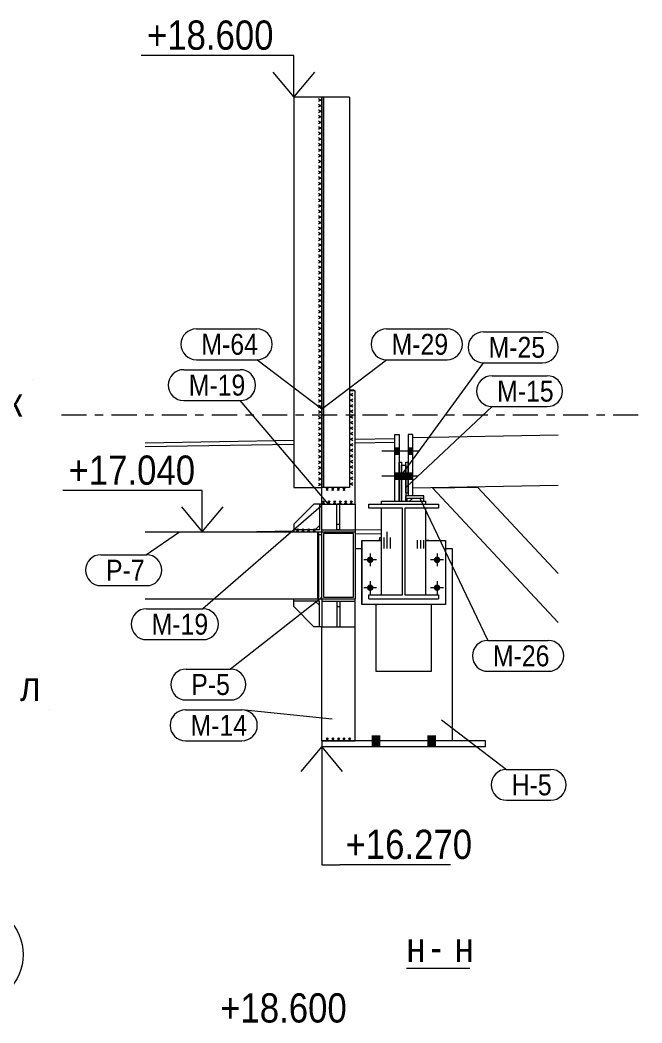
# Model space of a CAD drawing. Header units: millimetres. Extents: x -74 to 1115, y -586 to 256.
# Drawn here: x 584.9 to 659.2, y 12.7 to 132.7 of the extents above; entities that cross this region are included whole.
import ezdxf

# ---------------------------------------------------------------- set-up
doc = ezdxf.new("R2010")
doc.units = ezdxf.units.MM
for name, pattern in [('XKITLINE00', [0]), ('XKITLINE02', [4, 2, -2]), ('XKITLINE03', [6, 3, -1, 1, -1])]:
    doc.linetypes.add(name, pattern=pattern)
for name, color, linetype, lineweight in [('Bolt', 7, 'Continuous', 0), ('GraphicObject', 6, 'Continuous', 0), ('LevelText', 7, 'Continuous', 0), ('OtherObjectType', 1, 'Continuous', 0), ('Part', 2, 'Continuous', 0), ('PartMark', 3, 'Continuous', 0), ('S-GRID', 1, 'Continuous', 0), ('Section', 6, 'Continuous', 0), ('SymbolText', 4, 'Continuous', 0)]:
    doc.layers.add(name, color=color, linetype=linetype, lineweight=lineweight)
doc.styles.add('GOST type A', font='ARIAL.TTF')

msp = doc.modelspace()

# ---------------------------------------------------------------- hatches: boundary and pattern name
at = {"layer": 'Bolt'}
for points in [[(630.21, 80.73), (629.67, 80.73), (629.67, 81.49), (630.21, 81.49)], [(630.21, 80.73), (629.67, 80.73), (629.67, 81.49), (630.21, 81.49)], [(631.81, 80.73), (631.27, 80.73), (631.27, 81.49), (631.81, 81.49)], [(631.81, 80.73), (631.27, 80.73), (631.27, 81.49), (631.81, 81.49)], [(630.21, 77.73), (629.67, 77.73), (629.67, 78.49), (630.21, 78.49)], [(630.47, 77.73), (630.21, 77.73), (630.21, 78.49), (630.47, 78.49)], [(631.01, 77.73), (630.47, 77.73), (630.47, 78.49), (631.01, 78.49)], [(631.27, 77.73), (631.01, 77.73), (631.01, 78.49), (631.27, 78.49)], [(631.81, 77.73), (631.27, 77.73), (631.27, 78.49), (631.81, 78.49)], [(627.12, 68.09), (627.12, 68.07), (627.12, 68.05), (627.12, 68.03), (627.11, 68.02), (627.11, 68), (627.1, 67.98), (627.1, 67.96), (627.09, 67.94), (627.08, 67.93), (627.07, 67.91), (627.06, 67.9), (627.05, 67.88), (627.04, 67.87), (627.03, 67.85), (627.01, 67.84), (627, 67.82), (626.98, 67.81), (626.97, 67.8), (626.95, 67.79), (626.94, 67.78), (626.92, 67.77), (626.9, 67.76), (626.89, 67.75), (626.87, 67.75), (626.85, 67.74), (626.83, 67.74), (626.82, 67.73), (626.8, 67.73), (626.78, 67.73), (626.76, 67.73), (626.74, 67.72), (626.72, 67.73), (626.7, 67.73), (626.68, 67.73), (626.67, 67.73), (626.65, 67.74), (626.63, 67.74), (626.61, 67.75), (626.59, 67.75), (626.58, 67.76), (626.56, 67.77), (626.54, 67.78), (626.53, 67.79), (626.51, 67.8), (626.5, 67.81), (626.48, 67.82), (626.47, 67.84), (626.46, 67.85), (626.44, 67.87), (626.43, 67.88), (626.42, 67.9), (626.41, 67.91), (626.4, 67.93), (626.39, 67.94), (626.39, 67.96), (626.38, 67.98), (626.37, 68), (626.37, 68.02), (626.37, 68.03), (626.36, 68.05), (626.36, 68.07), (626.36, 68.09), (626.36, 68.11), (626.36, 68.13), (626.36, 68.15), (626.36, 68.16), (626.37, 68.18), (626.37, 68.2), (626.37, 68.22), (626.38, 68.24), (626.39, 68.25), (626.39, 68.27), (626.4, 68.29), (626.41, 68.31), (626.42, 68.32), (626.43, 68.34), (626.44, 68.35), (626.46, 68.37), (626.47, 68.38), (626.48, 68.39), (626.5, 68.4), (626.51, 68.42), (626.53, 68.43), (626.54, 68.44), (626.56, 68.45), (626.58, 68.45), (626.59, 68.46), (626.61, 68.47), (626.63, 68.48), (626.65, 68.48), (626.67, 68.48), (626.68, 68.49), (626.7, 68.49), (626.72, 68.49), (626.74, 68.49), (626.76, 68.49), (626.78, 68.49), (626.8, 68.49), (626.82, 68.48), (626.83, 68.48), (626.85, 68.48), (626.87, 68.47), (626.89, 68.46), (626.9, 68.45), (626.92, 68.45), (626.94, 68.44), (626.95, 68.43), (626.97, 68.42), (626.98, 68.4), (627, 68.39), (627.01, 68.38), (627.03, 68.37), (627.04, 68.35), (627.05, 68.34), (627.06, 68.32), (627.07, 68.31), (627.08, 68.29), (627.09, 68.27), (627.1, 68.25), (627.1, 68.24), (627.11, 68.22), (627.11, 68.2), (627.12, 68.18), (627.12, 68.16), (627.12, 68.15), (627.12, 68.13), (627.12, 68.11)], [(635.12, 68.09), (635.12, 68.07), (635.12, 68.05), (635.12, 68.03), (635.11, 68.02), (635.11, 68), (635.1, 67.98), (635.1, 67.96), (635.09, 67.94), (635.08, 67.93), (635.07, 67.91), (635.06, 67.9), (635.05, 67.88), (635.04, 67.87), (635.03, 67.85), (635.01, 67.84), (635, 67.82), (634.98, 67.81), (634.97, 67.8), (634.95, 67.79), (634.94, 67.78), (634.92, 67.77), (634.9, 67.76), (634.89, 67.75), (634.87, 67.75), (634.85, 67.74), (634.83, 67.74), (634.82, 67.73), (634.8, 67.73), (634.78, 67.73), (634.76, 67.73), (634.74, 67.72), (634.72, 67.73), (634.7, 67.73), (634.68, 67.73), (634.67, 67.73), (634.65, 67.74), (634.63, 67.74), (634.61, 67.75), (634.59, 67.75), (634.58, 67.76), (634.56, 67.77), (634.54, 67.78), (634.53, 67.79), (634.51, 67.8), (634.5, 67.81), (634.48, 67.82), (634.47, 67.84), (634.46, 67.85), (634.44, 67.87), (634.43, 67.88), (634.42, 67.9), (634.41, 67.91), (634.4, 67.93), (634.39, 67.94), (634.39, 67.96), (634.38, 67.98), (634.37, 68), (634.37, 68.02), (634.37, 68.03), (634.36, 68.05), (634.36, 68.07), (634.36, 68.09), (634.36, 68.11), (634.36, 68.13), (634.36, 68.15), (634.36, 68.16), (634.37, 68.18), (634.37, 68.2), (634.37, 68.22), (634.38, 68.24), (634.39, 68.25), (634.39, 68.27), (634.4, 68.29), (634.41, 68.31), (634.42, 68.32), (634.43, 68.34), (634.44, 68.35), (634.46, 68.37), (634.47, 68.38), (634.48, 68.39), (634.5, 68.4), (634.51, 68.42), (634.53, 68.43), (634.54, 68.44), (634.56, 68.45), (634.58, 68.45), (634.59, 68.46), (634.61, 68.47), (634.63, 68.48), (634.65, 68.48), (634.67, 68.48), (634.68, 68.49), (634.7, 68.49), (634.72, 68.49), (634.74, 68.49), (634.76, 68.49), (634.78, 68.49), (634.8, 68.49), (634.82, 68.48), (634.83, 68.48), (634.85, 68.48), (634.87, 68.47), (634.89, 68.46), (634.9, 68.45), (634.92, 68.45), (634.94, 68.44), (634.95, 68.43), (634.97, 68.42), (634.98, 68.4), (635, 68.39), (635.01, 68.38), (635.03, 68.37), (635.04, 68.35), (635.05, 68.34), (635.06, 68.32), (635.07, 68.31), (635.08, 68.29), (635.09, 68.27), (635.1, 68.25), (635.1, 68.24), (635.11, 68.22), (635.11, 68.2), (635.12, 68.18), (635.12, 68.16), (635.12, 68.15), (635.12, 68.13), (635.12, 68.11)], [(627.12, 64.76), (627.12, 64.74), (627.12, 64.72), (627.12, 64.7), (627.11, 64.68), (627.11, 64.66), (627.1, 64.65), (627.1, 64.63), (627.09, 64.61), (627.08, 64.59), (627.07, 64.58), (627.06, 64.56), (627.05, 64.55), (627.04, 64.53), (627.03, 64.52), (627.01, 64.5), (627, 64.49), (626.98, 64.48), (626.97, 64.47), (626.95, 64.46), (626.94, 64.45), (626.92, 64.44), (626.9, 64.43), (626.89, 64.42), (626.87, 64.41), (626.85, 64.41), (626.83, 64.4), (626.82, 64.4), (626.8, 64.4), (626.78, 64.39), (626.76, 64.39), (626.74, 64.39), (626.72, 64.39), (626.7, 64.39), (626.68, 64.4), (626.67, 64.4), (626.65, 64.4), (626.63, 64.41), (626.61, 64.41), (626.59, 64.42), (626.58, 64.43), (626.56, 64.44), (626.54, 64.45), (626.53, 64.46), (626.51, 64.47), (626.5, 64.48), (626.48, 64.49), (626.47, 64.5), (626.46, 64.52), (626.44, 64.53), (626.43, 64.55), (626.42, 64.56), (626.41, 64.58), (626.4, 64.59), (626.39, 64.61), (626.39, 64.63), (626.38, 64.65), (626.37, 64.66), (626.37, 64.68), (626.37, 64.7), (626.36, 64.72), (626.36, 64.74), (626.36, 64.76), (626.36, 64.77), (626.36, 64.79), (626.36, 64.81), (626.36, 64.83), (626.37, 64.85), (626.37, 64.87), (626.37, 64.89), (626.38, 64.9), (626.39, 64.92), (626.39, 64.94), (626.4, 64.96), (626.41, 64.97), (626.42, 64.99), (626.43, 65), (626.44, 65.02), (626.46, 65.03), (626.47, 65.05), (626.48, 65.06), (626.5, 65.07), (626.51, 65.08), (626.53, 65.09), (626.54, 65.1), (626.56, 65.11), (626.58, 65.12), (626.59, 65.13), (626.61, 65.14), (626.63, 65.14), (626.65, 65.15), (626.67, 65.15), (626.68, 65.15), (626.7, 65.16), (626.72, 65.16), (626.74, 65.16), (626.76, 65.16), (626.78, 65.16), (626.8, 65.15), (626.82, 65.15), (626.83, 65.15), (626.85, 65.14), (626.87, 65.14), (626.89, 65.13), (626.9, 65.12), (626.92, 65.11), (626.94, 65.1), (626.95, 65.09), (626.97, 65.08), (626.98, 65.07), (627, 65.06), (627.01, 65.05), (627.03, 65.03), (627.04, 65.02), (627.05, 65), (627.06, 64.99), (627.07, 64.97), (627.08, 64.96), (627.09, 64.94), (627.1, 64.92), (627.1, 64.9), (627.11, 64.89), (627.11, 64.87), (627.12, 64.85), (627.12, 64.83), (627.12, 64.81), (627.12, 64.79), (627.12, 64.77)], [(635.12, 64.76), (635.12, 64.74), (635.12, 64.72), (635.12, 64.7), (635.11, 64.68), (635.11, 64.66), (635.1, 64.65), (635.1, 64.63), (635.09, 64.61), (635.08, 64.59), (635.07, 64.58), (635.06, 64.56), (635.05, 64.55), (635.04, 64.53), (635.03, 64.52), (635.01, 64.5), (635, 64.49), (634.98, 64.48), (634.97, 64.47), (634.95, 64.46), (634.94, 64.45), (634.92, 64.44), (634.9, 64.43), (634.89, 64.42), (634.87, 64.41), (634.85, 64.41), (634.83, 64.4), (634.82, 64.4), (634.8, 64.4), (634.78, 64.39), (634.76, 64.39), (634.74, 64.39), (634.72, 64.39), (634.7, 64.39), (634.68, 64.4), (634.67, 64.4), (634.65, 64.4), (634.63, 64.41), (634.61, 64.41), (634.59, 64.42), (634.58, 64.43), (634.56, 64.44), (634.54, 64.45), (634.53, 64.46), (634.51, 64.47), (634.5, 64.48), (634.48, 64.49), (634.47, 64.5), (634.46, 64.52), (634.44, 64.53), (634.43, 64.55), (634.42, 64.56), (634.41, 64.58), (634.4, 64.59), (634.39, 64.61), (634.39, 64.63), (634.38, 64.65), (634.37, 64.66), (634.37, 64.68), (634.37, 64.7), (634.36, 64.72), (634.36, 64.74), (634.36, 64.76), (634.36, 64.77), (634.36, 64.79), (634.36, 64.81), (634.36, 64.83), (634.37, 64.85), (634.37, 64.87), (634.37, 64.89), (634.38, 64.9), (634.39, 64.92), (634.39, 64.94), (634.4, 64.96), (634.41, 64.97), (634.42, 64.99), (634.43, 65), (634.44, 65.02), (634.46, 65.03), (634.47, 65.05), (634.48, 65.06), (634.5, 65.07), (634.51, 65.08), (634.53, 65.09), (634.54, 65.1), (634.56, 65.11), (634.58, 65.12), (634.59, 65.13), (634.61, 65.14), (634.63, 65.14), (634.65, 65.15), (634.67, 65.15), (634.68, 65.15), (634.7, 65.16), (634.72, 65.16), (634.74, 65.16), (634.76, 65.16), (634.78, 65.16), (634.8, 65.15), (634.82, 65.15), (634.83, 65.15), (634.85, 65.14), (634.87, 65.14), (634.89, 65.13), (634.9, 65.12), (634.92, 65.11), (634.94, 65.1), (634.95, 65.09), (634.97, 65.08), (634.98, 65.07), (635, 65.06), (635.01, 65.05), (635.03, 65.03), (635.04, 65.02), (635.05, 65), (635.06, 64.99), (635.07, 64.97), (635.08, 64.96), (635.09, 64.94), (635.1, 64.92), (635.1, 64.9), (635.11, 64.89), (635.11, 64.87), (635.12, 64.85), (635.12, 64.83), (635.12, 64.81), (635.12, 64.79), (635.12, 64.77)], [(627.84, 47.11), (627.84, 46.45), (626.97, 46.45), (626.97, 47.11)], [(627.84, 47.11), (627.84, 46.45), (626.97, 46.45), (626.97, 47.11)], [(634.51, 47.11), (634.51, 46.45), (633.64, 46.45), (633.64, 47.11)], [(634.51, 47.11), (634.51, 46.45), (633.64, 46.45), (633.64, 47.11)], [(627.84, 46.45), (627.84, 45.78), (626.97, 45.78), (626.97, 46.45)], [(627.84, 46.45), (627.84, 45.78), (626.97, 45.78), (626.97, 46.45)], [(634.51, 46.45), (634.51, 45.78), (633.64, 45.78), (633.64, 46.45)], [(634.51, 46.45), (634.51, 45.78), (633.64, 45.78), (633.64, 46.45)]]:
    msp.add_hatch(color=256, dxfattribs=at).paths.add_polyline_path(points, flags=17)

# ---------------------------------------------------------------- linework, layer by layer
at = {"layer": 'Bolt', "linetype": 'XKITLINE00', "lineweight": 0}
for p, q in [((632.47, 81.11), (628.14, 81.11)), ((632.47, 81.11), (628.14, 81.11)), ((630.21, 81.49), (629.67, 81.49)), ((630.21, 81.49), (629.67, 81.49)), ((630.21, 80.73), (629.67, 80.73)), ((630.21, 80.73), (629.67, 80.73)), ((631.81, 81.49), (631.27, 81.49)), ((631.81, 81.49), (631.27, 81.49)), ((631.81, 80.73), (631.27, 80.73)), ((631.81, 80.73), (631.27, 80.73)), ((632.47, 78.11), (628.14, 78.11)), ((630.21, 78.49), (629.67, 78.49)), ((630.47, 78.49), (630.21, 78.49)), ((631.01, 78.49), (630.47, 78.49)), ((631.27, 78.49), (631.01, 78.49)), ((631.81, 78.49), (631.27, 78.49)), ((630.21, 77.73), (629.67, 77.73)), ((630.47, 77.73), (630.21, 77.73)), ((631.01, 77.73), (630.47, 77.73)), ((631.27, 77.73), (631.01, 77.73)), ((631.81, 77.73), (631.27, 77.73)), ((626.74, 68.87), (626.74, 67.34)), ((634.74, 68.87), (634.74, 67.34)), ((627.51, 68.11), (625.97, 68.11)), ((635.51, 68.11), (633.97, 68.11)), ((626.74, 65.54), (626.74, 64.01)), ((634.74, 65.54), (634.74, 64.01)), ((627.51, 64.77), (625.97, 64.77)), ((635.51, 64.77), (633.97, 64.77)), ((626.97, 47.11), (626.97, 46.45)), ((626.97, 47.11), (626.97, 46.45)), ((627.41, 47.11), (627.41, 45.78)), ((627.41, 47.11), (627.41, 45.78)), ((627.84, 47.11), (627.84, 46.45)), ((627.84, 47.11), (627.84, 46.45)), ((633.64, 47.11), (633.64, 46.45)), ((633.64, 47.11), (633.64, 46.45)), ((634.07, 47.11), (634.07, 45.78)), ((634.07, 47.11), (634.07, 45.78)), ((634.51, 47.11), (634.51, 46.45)), ((634.51, 47.11), (634.51, 46.45)), ((626.97, 46.45), (626.97, 45.78)), ((626.97, 46.45), (626.97, 45.78)), ((627.84, 46.45), (627.84, 45.78)), ((627.84, 46.45), (627.84, 45.78)), ((633.64, 46.45), (633.64, 45.78)), ((633.64, 46.45), (633.64, 45.78)), ((634.51, 46.45), (634.51, 45.78)), ((634.51, 46.45), (634.51, 45.78))]:
    msp.add_line(p, q, dxfattribs=at)
at = {"layer": 'Bolt', "linetype": 'XKITLINE02', "lineweight": 0}
for p, q in [((632.47, 78.11), (628.14, 78.11)), ((630.21, 78.49), (629.67, 78.49)), ((630.47, 78.49), (630.21, 78.49)), ((631.01, 78.49), (630.47, 78.49)), ((631.27, 78.49), (631.01, 78.49)), ((631.81, 78.49), (631.27, 78.49)), ((630.21, 77.73), (629.67, 77.73)), ((630.47, 77.73), (630.21, 77.73)), ((631.01, 77.73), (630.47, 77.73)), ((631.27, 77.73), (631.01, 77.73)), ((631.81, 77.73), (631.27, 77.73)), ((628.74, 71.45), (628.74, 68.28)), ((628.74, 71.45), (628.74, 68.28)), ((628.36, 70.78), (628.36, 70.45)), ((628.36, 70.78), (628.36, 70.45)), ((628.36, 70.45), (628.36, 69.45)), ((628.36, 70.45), (628.36, 69.45)), ((628.36, 70.45), (628.36, 69.45)), ((628.36, 70.45), (628.36, 69.45)), ((628.74, 70.45), (628.74, 69.45)), ((628.74, 70.45), (628.74, 69.45)), ((629.12, 70.78), (629.12, 70.45)), ((629.12, 70.78), (629.12, 70.45)), ((629.12, 70.45), (629.12, 69.45)), ((629.12, 70.45), (629.12, 69.45)), ((629.12, 70.45), (629.12, 69.45)), ((629.12, 70.45), (629.12, 69.45)), ((632.36, 70.45), (632.36, 69.45)), ((632.36, 70.45), (632.36, 69.45)), ((632.74, 70.45), (632.74, 69.45)), ((632.74, 70.45), (632.74, 69.45)), ((633.12, 70.45), (633.12, 69.45)), ((633.12, 70.45), (633.12, 69.45))]:
    msp.add_line(p, q, dxfattribs=at)
at = {"layer": 'GraphicObject', "linetype": 'XKITLINE00', "lineweight": 0}
for p, q in [((620.94, 76.78), (620.94, 123.45)), ((624.27, 88.31), (624.27, 76.78)), ((624.27, 76.78), (620.94, 76.78)), ((620.67, 74.78), (624.94, 74.78)), ((617.61, 71.45), (620.47, 71.45)), ((620.94, 46.45), (624.94, 46.45))]:
    msp.add_line(p, q, dxfattribs=at)
at = {"layer": 'LevelText', "linetype": 'XKITLINE00', "lineweight": 0}
for p, q in [((612.59, 128.44), (599.34, 128.44)), ((617.61, 128.44), (612.59, 128.44)), ((617.61, 123.45), (617.61, 128.44)), ((615.11, 126.45), (617.61, 123.45)), ((617.61, 123.45), (620.11, 126.45)), ((603.21, 76.39), (589.96, 76.39)), ((606.66, 76.39), (603.21, 76.39)), ((606.66, 71.45), (606.66, 76.39)), ((604.16, 74.45), (606.66, 71.45)), ((606.66, 71.45), (609.16, 74.45)), ((620.94, 45.78), (618.44, 42.78)), ((620.94, 45.78), (620.94, 31.62)), ((623.44, 42.78), (620.94, 45.78)), ((620.94, 31.62), (623.09, 31.62)), ((636.34, 31.62), (623.09, 31.62))]:
    msp.add_line(p, q, dxfattribs=at)
at = {"layer": 'OtherObjectType', "linetype": 'XKITLINE00', "lineweight": 0}
for p, q in [((585.23, 20.88), (585.23, 20.88)), ((631.07, 19.25), (638.65, 19.25))]:
    msp.add_line(p, q, dxfattribs=at)
msp.add_circle((579.23, 20.88), 6, dxfattribs=at)
at = {"layer": 'Part', "linetype": 'XKITLINE00', "lineweight": 0}
for p, q in [((620.94, 123.45), (617.61, 123.45)), ((617.61, 123.45), (617.61, 76.78)), ((624.27, 123.45), (620.94, 123.45)), ((620.94, 123.45), (620.94, 76.78)), ((621.21, 76.78), (621.21, 123.45)), ((624.27, 123.45), (624.27, 76.78)), ((624.27, 88.45), (624.77, 88.45)), ((624.94, 88.31), (624.27, 88.31)), ((624.77, 88.45), (624.77, 88.31)), ((624.94, 74.78), (624.94, 88.31)), ((629.67, 75.11), (629.67, 83.11)), ((629.67, 83.11), (630.21, 83.11)), ((630.21, 83.11), (630.21, 75.11)), ((631.81, 83.11), (631.27, 83.11)), ((631.27, 83.11), (631.27, 75.78)), ((631.81, 83.11), (631.81, 75.78)), ((631.81, 82.74), (649.24, 83.06)), ((599.81, 82.12), (617.61, 82.43)), ((599.81, 81.65), (617.61, 81.96)), ((624.94, 82.55), (629.67, 82.64)), ((624.94, 82.09), (629.67, 82.17)), ((630.21, 75.11), (630.21, 79.78)), ((630.21, 79.78), (630.47, 79.78)), ((630.47, 79.78), (630.47, 75.11)), ((630.47, 75.11), (630.47, 79.45)), ((630.47, 79.45), (631.01, 79.45)), ((631.01, 76.11), (631.01, 79.78)), ((631.01, 79.78), (631.27, 79.78)), ((631.01, 79.45), (631.01, 75.11)), ((631.27, 76.11), (631.27, 79.78)), ((631.81, 76.74), (649.24, 77.06)), ((634.2, 76.71), (639.59, 76.81)), ((649.24, 66.49), (639.59, 76.81)), ((617.61, 76.78), (620.94, 76.78)), ((620.94, 74.78), (620.94, 76.78)), ((624.27, 76.78), (620.94, 76.78)), ((631.01, 76.11), (631.27, 76.11)), ((631.01, 75.11), (631.01, 75.78)), ((633.14, 75.78), (631.01, 75.78)), ((631.81, 75.78), (631.27, 75.78)), ((633.14, 75.5), (633.14, 75.78)), ((649.24, 60.63), (634.2, 76.71)), ((620.01, 74.78), (617.61, 72.38)), ((620.67, 74.78), (620.01, 74.78)), ((620.94, 74.78), (620.67, 74.78)), ((620.67, 74.78), (620.67, 71.71)), ((620.94, 74.78), (622.77, 74.78)), ((620.94, 71.45), (620.94, 74.78)), ((623.11, 74.78), (622.77, 74.78)), ((622.77, 71.71), (622.77, 74.78)), ((623.11, 71.71), (623.11, 74.78)), ((623.11, 74.78), (624.94, 74.78)), ((624.94, 74.78), (624.94, 71.45)), ((626.58, 74.78), (634.91, 74.78)), ((626.58, 74.31), (626.58, 74.78)), ((628.08, 74.78), (628.08, 75.11)), ((628.08, 75.11), (633.41, 75.11)), ((631.17, 75.11), (631.17, 75.5)), ((631.17, 75.5), (633.14, 75.5)), ((631.45, 75.11), (631.84, 75.5)), ((633.14, 75.11), (633.14, 75.5)), ((633.41, 74.78), (633.41, 75.11)), ((634.91, 74.78), (634.91, 74.31)), ((630.59, 74.31), (626.58, 74.31)), ((628.08, 63.91), (628.08, 74.31)), ((630.59, 63.91), (630.59, 74.31)), ((634.91, 74.31), (630.89, 74.31)), ((630.89, 74.31), (630.89, 63.91)), ((633.41, 63.91), (633.41, 74.31)), ((617.61, 72.38), (617.61, 71.71)), ((620.17, 71.71), (620.67, 72.21)), ((622.77, 72.38), (623.11, 72.38)), ((599.81, 71.45), (620.47, 71.45)), ((610.94, 71.45), (617.61, 71.56)), ((620.67, 71.71), (617.61, 71.71)), ((617.61, 71.71), (617.61, 71.45)), ((617.61, 71.45), (620.94, 71.45)), ((620.47, 63.45), (620.47, 71.45)), ((620.61, 71.28), (620.47, 71.28)), ((620.61, 63.61), (620.61, 71.28)), ((620.61, 71.14), (620.94, 71.15)), ((620.94, 71.71), (624.94, 71.71)), ((620.94, 63.45), (620.94, 71.45)), ((620.94, 71.45), (624.94, 71.45)), ((621.14, 71.25), (621.14, 63.65)), ((624.74, 71.25), (621.14, 71.25)), ((623.11, 71.71), (622.77, 71.71)), ((624.74, 63.65), (624.74, 71.25)), ((624.94, 71.69), (628.08, 71.74)), ((624.94, 71.45), (624.94, 63.45)), ((624.94, 71.22), (628.08, 71.27)), ((625.74, 70.44), (625.74, 62.77)), ((625.74, 70.44), (625.74, 70.44)), ((625.74, 62.77), (625.74, 70.44)), ((625.74, 70.44), (628.08, 70.44)), ((627.74, 70.45), (628.08, 70.45)), ((627.74, 70.44), (627.74, 70.45)), ((627.91, 70.45), (627.91, 70.78)), ((627.91, 70.78), (628.08, 70.78)), ((633.41, 70.45), (633.74, 70.45)), ((633.41, 70.44), (635.74, 70.44)), ((633.74, 70.44), (633.74, 70.45)), ((635.74, 70.44), (635.74, 62.77)), ((624.94, 69.45), (625.74, 69.45)), ((635.74, 69.45), (636.54, 69.45)), ((636.54, 69.45), (636.54, 46.45)), ((620.47, 63.61), (620.61, 63.61)), ((621.14, 63.65), (624.74, 63.65)), ((626.58, 63.44), (626.58, 63.91)), ((626.58, 63.91), (630.59, 63.91)), ((630.89, 63.91), (634.91, 63.91)), ((634.91, 63.91), (634.91, 63.44)), ((599.81, 63.45), (620.47, 63.45)), ((617.61, 63.18), (617.61, 63.45)), ((617.61, 63.45), (620.94, 63.45)), ((617.61, 62.51), (617.61, 63.18)), ((620.67, 63.18), (617.61, 63.18)), ((620.01, 60.11), (617.61, 62.51)), ((620.67, 62.68), (620.17, 63.18)), ((620.67, 60.11), (620.67, 63.18)), ((620.94, 63.45), (624.94, 63.45)), ((620.94, 63.45), (620.94, 60.11)), ((620.94, 63.18), (624.94, 63.18)), ((622.77, 63.18), (622.77, 60.11)), ((622.77, 63.18), (623.11, 63.18)), ((622.77, 62.51), (623.11, 62.51)), ((623.11, 63.18), (623.11, 60.11)), ((624.94, 60.11), (624.94, 63.45)), ((625.74, 62.77), (625.74, 62.77)), ((635.74, 62.77), (625.74, 62.77)), ((626.58, 63.44), (634.91, 63.44)), ((627.41, 62.77), (627.41, 54.78)), ((634.07, 54.78), (634.07, 62.77)), ((620.67, 60.11), (620.01, 60.11)), ((620.94, 60.11), (620.67, 60.11)), ((620.94, 46.45), (620.94, 60.11)), ((620.94, 60.11), (622.77, 60.11)), ((622.77, 60.11), (623.11, 60.11)), ((623.11, 60.11), (624.94, 60.11)), ((624.94, 46.45), (624.94, 60.11)), ((627.41, 54.78), (634.07, 54.78)), ((624.94, 46.45), (620.94, 46.45)), ((640.54, 46.45), (620.94, 46.45)), ((620.94, 46.45), (620.94, 45.78)), ((620.94, 45.78), (640.54, 45.78)), ((640.54, 45.78), (640.54, 46.45))]:
    msp.add_line(p, q, dxfattribs=at)
at = {"layer": 'PartMark', "linetype": 'XKITLINE00', "lineweight": 0}
for p, q in [((605.95, 95.75), (613.18, 95.75)), ((628.7, 95.75), (635.93, 95.75)), ((640.3, 95.39), (647.37, 95.39)), ((605.95, 92.05), (613.18, 92.05)), ((620.96, 86.12), (613.18, 92.05)), ((620.92, 86.12), (628.7, 92.05)), ((628.7, 92.05), (635.93, 92.05)), ((630.27, 77.95), (640.3, 91.69)), ((640.3, 91.69), (647.37, 91.69)), ((604.44, 90.86), (611.18, 90.86)), ((641.32, 90.14), (647.9, 90.14)), ((604.44, 87.16), (611.18, 87.16)), ((621.75, 74.76), (611.18, 87.16)), ((631.07, 76.85), (641.32, 86.44)), ((641.32, 86.44), (647.9, 86.44)), ((620.88, 74.55), (606.74, 62.26)), ((632.64, 75.57), (640.82, 58.47)), ((603.95, 71.43), (599.97, 68.72)), ((594.54, 68.72), (599.97, 68.72)), ((594.54, 65.02), (599.97, 65.02)), ((620.97, 63.62), (610.02, 55.04)), ((600, 62.26), (606.74, 62.26)), ((600, 58.56), (606.74, 58.56)), ((640.82, 58.47), (648.04, 58.47)), ((604.74, 55.04), (610.02, 55.04)), ((640.82, 54.77), (648.04, 54.77)), ((604.74, 51.34), (610.02, 51.34)), ((604.65, 50.16), (611.39, 50.16)), ((622.2, 49.06), (611.39, 50.16)), ((635.28, 48.97), (643.06, 43.04)), ((604.65, 46.46), (611.39, 46.46)), ((643.06, 43.04), (648.33, 43.04)), ((643.06, 39.34), (648.33, 39.34))]:
    msp.add_line(p, q, dxfattribs=at)
for centre, start, end in [((605.95, 93.9), 90, 270), ((613.18, 93.9), 270, 90), ((628.7, 93.9), 90, 270), ((635.93, 93.9), 270, 90), ((640.3, 93.54), 90, 270), ((647.37, 93.54), 270, 90), ((604.44, 89.01), 90, 270), ((611.18, 89.01), 270, 90), ((641.32, 88.29), 90, 270), ((647.9, 88.29), 270, 90), ((594.54, 66.87), 90, 270), ((599.97, 66.87), 270, 90), ((600, 60.41), 90, 270), ((606.74, 60.41), 270, 90), ((640.82, 56.62), 90, 270), ((648.04, 56.62), 270, 90), ((604.74, 53.19), 90, 270), ((610.02, 53.19), 270, 90), ((604.65, 48.31), 90, 270), ((611.39, 48.31), 270, 90), ((643.06, 41.19), 90, 270), ((648.33, 41.19), 270, 90)]:
    msp.add_arc(centre, 1.85, start, end, dxfattribs=at)
at = {"layer": 'S-GRID', "linetype": 'XKITLINE03', "lineweight": 0}
msp.add_line((589.81, 85.45), (659.24, 85.45), dxfattribs=at)
at = {"layer": 'Section', "linetype": 'XKITLINE00', "lineweight": 0}
for p, q in [((586.41, 89.72), (586.41, 89.72)), ((586.41, 89.72), (586.41, 89.72)), ((588.44, 50.24), (588.44, 50.24)), ((588.44, 50.24), (588.44, 50.24))]:
    msp.add_line(p, q, dxfattribs=at)
at = {"layer": 'SymbolText', "linetype": 'XKITLINE00', "lineweight": 0}
for p, q in [((620.94, 122.99), (620.57, 123.26)), ((620.57, 122.99), (620.94, 123.24)), ((620.94, 122.32), (620.57, 122.6)), ((620.57, 122.32), (620.94, 122.57)), ((620.94, 121.65), (620.57, 121.93)), ((620.57, 121.65), (620.94, 121.9)), ((620.94, 120.99), (620.57, 121.26)), ((620.57, 120.99), (620.94, 121.24)), ((620.94, 120.32), (620.57, 120.6)), ((620.57, 120.32), (620.94, 120.57)), ((620.94, 119.65), (620.57, 119.93)), ((620.57, 119.65), (620.94, 119.9)), ((620.94, 118.99), (620.57, 119.26)), ((620.57, 118.99), (620.94, 119.24)), ((620.94, 118.32), (620.57, 118.6)), ((620.57, 118.32), (620.94, 118.57)), ((620.94, 117.65), (620.57, 117.93)), ((620.57, 117.65), (620.94, 117.9)), ((620.94, 116.99), (620.57, 117.26)), ((620.57, 116.99), (620.94, 117.24)), ((620.94, 116.32), (620.57, 116.6)), ((620.57, 116.32), (620.94, 116.57)), ((620.94, 115.65), (620.57, 115.93)), ((620.57, 115.65), (620.94, 115.9)), ((620.94, 114.99), (620.57, 115.26)), ((620.57, 114.99), (620.94, 115.24)), ((620.94, 114.32), (620.57, 114.6)), ((620.57, 114.32), (620.94, 114.57)), ((620.94, 113.65), (620.57, 113.93)), ((620.57, 113.65), (620.94, 113.9)), ((620.94, 112.99), (620.57, 113.26)), ((620.57, 112.99), (620.94, 113.24)), ((620.94, 112.32), (620.57, 112.6)), ((620.57, 112.32), (620.94, 112.57)), ((620.94, 111.65), (620.57, 111.93)), ((620.57, 111.65), (620.94, 111.9)), ((620.94, 110.99), (620.57, 111.26)), ((620.57, 110.99), (620.94, 111.24)), ((620.94, 110.32), (620.57, 110.6)), ((620.57, 110.32), (620.94, 110.57)), ((620.94, 109.65), (620.57, 109.93)), ((620.57, 109.65), (620.94, 109.9)), ((620.94, 108.99), (620.57, 109.26)), ((620.57, 108.99), (620.94, 109.24)), ((620.94, 108.32), (620.57, 108.6)), ((620.57, 108.32), (620.94, 108.57)), ((620.94, 107.65), (620.57, 107.93)), ((620.57, 107.65), (620.94, 107.9)), ((620.94, 106.99), (620.57, 107.26)), ((620.57, 106.99), (620.94, 107.24)), ((620.94, 106.32), (620.57, 106.6)), ((620.57, 106.32), (620.94, 106.57)), ((620.94, 105.65), (620.57, 105.93)), ((620.57, 105.65), (620.94, 105.9)), ((620.94, 104.99), (620.57, 105.26)), ((620.57, 104.99), (620.94, 105.24)), ((620.94, 104.32), (620.57, 104.6)), ((620.57, 104.32), (620.94, 104.57)), ((620.94, 103.65), (620.57, 103.93)), ((620.57, 103.65), (620.94, 103.9)), ((620.94, 102.99), (620.57, 103.26)), ((620.57, 102.99), (620.94, 103.24)), ((620.94, 102.32), (620.57, 102.6)), ((620.57, 102.32), (620.94, 102.57)), ((620.94, 101.65), (620.57, 101.93)), ((620.57, 101.65), (620.94, 101.9)), ((620.94, 100.99), (620.57, 101.26)), ((620.57, 100.99), (620.94, 101.24)), ((620.94, 100.32), (620.57, 100.6)), ((620.57, 100.32), (620.94, 100.57)), ((620.94, 99.65), (620.57, 99.93)), ((620.57, 99.65), (620.94, 99.9)), ((620.94, 98.99), (620.57, 99.26)), ((620.57, 98.99), (620.94, 99.24)), ((620.94, 98.32), (620.57, 98.6)), ((620.57, 98.32), (620.94, 98.57)), ((620.94, 97.65), (620.57, 97.93)), ((620.57, 97.65), (620.94, 97.9)), ((620.94, 96.99), (620.57, 97.26)), ((620.57, 96.99), (620.94, 97.24)), ((620.94, 96.32), (620.57, 96.6)), ((620.57, 96.32), (620.94, 96.57)), ((620.94, 95.65), (620.57, 95.93)), ((620.57, 95.65), (620.94, 95.9)), ((620.94, 94.99), (620.57, 95.26)), ((620.57, 94.99), (620.94, 95.24)), ((620.94, 94.32), (620.57, 94.6)), ((620.57, 94.32), (620.94, 94.57)), ((620.94, 93.65), (620.57, 93.93)), ((620.57, 93.65), (620.94, 93.9)), ((620.94, 92.99), (620.57, 93.26)), ((620.57, 92.99), (620.94, 93.24)), ((620.94, 92.32), (620.57, 92.6)), ((620.57, 92.32), (620.94, 92.57)), ((620.94, 91.65), (620.57, 91.93)), ((620.57, 91.65), (620.94, 91.9)), ((620.94, 90.99), (620.57, 91.26)), ((620.57, 90.99), (620.94, 91.24)), ((620.94, 90.32), (620.57, 90.6)), ((620.57, 90.32), (620.94, 90.57)), ((620.94, 89.65), (620.57, 89.93)), ((620.57, 89.65), (620.94, 89.9)), ((620.94, 88.99), (620.57, 89.26)), ((620.57, 88.99), (620.94, 89.24)), ((620.94, 88.32), (620.57, 88.6)), ((620.57, 88.32), (620.94, 88.57)), ((620.94, 87.65), (620.57, 87.93)), ((620.57, 87.65), (620.94, 87.9)), ((624.27, 88), (624.65, 87.73)), ((624.65, 88), (624.27, 87.75)), ((620.94, 86.99), (620.57, 87.26)), ((620.57, 86.99), (620.94, 87.24)), ((620.94, 86.32), (620.57, 86.6)), ((620.57, 86.32), (620.94, 86.57)), ((624.27, 87.34), (624.65, 87.06)), ((624.65, 87.34), (624.27, 87.09)), ((624.27, 86.67), (624.65, 86.4)), ((624.65, 86.67), (624.27, 86.42)), ((620.94, 85.65), (620.57, 85.93)), ((620.57, 85.65), (620.94, 85.9)), ((620.94, 84.99), (620.57, 85.26)), ((620.57, 84.99), (620.94, 85.24)), ((624.27, 86), (624.65, 85.73)), ((624.65, 86), (624.27, 85.75)), ((624.27, 85.34), (624.65, 85.06)), ((624.65, 85.34), (624.27, 85.09)), ((620.94, 84.32), (620.57, 84.6)), ((620.57, 84.32), (620.94, 84.57)), ((624.27, 84.67), (624.65, 84.4)), ((624.65, 84.67), (624.27, 84.42)), ((624.27, 84), (624.65, 83.73)), ((624.65, 84), (624.27, 83.75)), ((620.94, 83.65), (620.57, 83.93)), ((620.57, 83.65), (620.94, 83.9)), ((620.94, 82.99), (620.57, 83.26)), ((620.57, 82.99), (620.94, 83.24)), ((624.27, 83.34), (624.65, 83.06)), ((624.65, 83.34), (624.27, 83.09)), ((620.94, 82.32), (620.57, 82.6)), ((620.57, 82.32), (620.94, 82.57)), ((620.94, 81.65), (620.57, 81.93)), ((620.57, 81.65), (620.94, 81.9)), ((624.27, 82.67), (624.65, 82.4)), ((624.65, 82.67), (624.27, 82.42)), ((624.27, 82), (624.65, 81.73)), ((624.65, 82), (624.27, 81.75)), ((620.94, 80.99), (620.57, 81.26)), ((620.57, 80.99), (620.94, 81.24)), ((620.94, 80.32), (620.57, 80.6)), ((620.57, 80.32), (620.94, 80.57)), ((624.27, 81.34), (624.65, 81.06)), ((624.65, 81.34), (624.27, 81.09)), ((624.27, 80.67), (624.65, 80.4)), ((624.65, 80.67), (624.27, 80.42)), ((620.94, 79.65), (620.57, 79.93)), ((620.57, 79.65), (620.94, 79.9)), ((620.94, 78.99), (620.57, 79.26)), ((620.57, 78.99), (620.94, 79.24)), ((624.27, 80), (624.65, 79.73)), ((624.65, 80), (624.27, 79.75)), ((624.27, 79.34), (624.65, 79.06)), ((624.65, 79.34), (624.27, 79.09)), ((620.94, 78.32), (620.57, 78.6)), ((620.57, 78.32), (620.94, 78.57)), ((624.27, 78.67), (624.65, 78.4)), ((624.65, 78.67), (624.27, 78.42)), ((624.27, 78), (624.65, 77.73)), ((624.65, 78), (624.27, 77.75)), ((620.94, 77.65), (620.57, 77.93)), ((620.57, 77.65), (620.94, 77.9)), ((620.94, 76.99), (620.57, 77.26)), ((620.57, 76.99), (620.94, 77.24)), ((624.27, 77.34), (624.65, 77.06)), ((624.65, 77.34), (624.27, 77.09)), ((621.73, 76.78), (621.46, 76.4)), ((621.73, 76.4), (621.48, 76.78)), ((622.4, 76.78), (622.12, 76.4)), ((622.4, 76.4), (622.15, 76.78)), ((623.07, 76.78), (622.79, 76.4)), ((623.07, 76.4), (622.82, 76.78)), ((623.73, 76.78), (623.46, 76.4)), ((623.73, 76.4), (623.48, 76.78)), ((621.02, 74.78), (621.29, 75.15)), ((621.02, 75.15), (621.27, 74.78)), ((621.68, 74.78), (621.96, 75.15)), ((621.68, 75.15), (621.93, 74.78)), ((622.35, 74.78), (622.62, 75.15)), ((622.35, 75.15), (622.6, 74.78)), ((623.02, 74.78), (623.29, 75.15)), ((623.02, 75.15), (623.27, 74.78)), ((623.68, 74.78), (623.96, 75.15)), ((623.68, 75.15), (623.93, 74.78)), ((624.35, 74.78), (624.62, 75.15)), ((624.35, 75.15), (624.6, 74.78)), ((617.92, 71.45), (618.19, 71.82)), ((617.92, 71.82), (618.17, 71.45)), ((618.58, 71.45), (618.86, 71.82)), ((618.58, 71.82), (618.83, 71.45)), ((619.25, 71.45), (619.52, 71.82)), ((619.25, 71.82), (619.5, 71.45)), ((619.92, 71.45), (620.19, 71.82)), ((619.92, 71.82), (620.17, 71.45)), ((621.48, 46.45), (621.76, 46.82)), ((621.48, 46.82), (621.73, 46.45)), ((622.15, 46.45), (622.42, 46.82)), ((622.15, 46.82), (622.4, 46.45)), ((622.82, 46.45), (623.09, 46.82)), ((622.82, 46.82), (623.07, 46.45)), ((623.48, 46.45), (623.76, 46.82)), ((623.48, 46.82), (623.73, 46.45)), ((624.15, 46.45), (624.42, 46.82)), ((624.15, 46.82), (624.4, 46.45))]:
    msp.add_line(p, q, dxfattribs=at)

# ---------------------------------------------------------------- texts
at = {"layer": 'LevelText', "style": 'GOST type A', "width": 0.85}
for s, p in [('+18.600', (600.04, 129.14)), ('+17.040', (590.66, 77.09)), ('+16.270', (623.79, 32.32)), ('+18.600', (608.8, 12.75))]:
    msp.add_text(s, height=3.5, dxfattribs=at).set_placement(p)
at = {"layer": 'OtherObjectType', "style": 'GOST type A', "width": 0.85}
for s, p in [('н', (631.07, 20)), ('н', (636.83, 20)), ('-', (633.95, 20))]:
    msp.add_text(s, height=3.5, dxfattribs=at).set_placement(p)
at = {"layer": 'PartMark', "style": 'GOST type A', "width": 0.85}
for s, p in [('М-64', (606.55, 92.65)), ('М-29', (629.3, 92.65)), ('М-25', (640.9, 92.29)), ('М-19', (605.04, 87.76)), ('М-15', (641.92, 87.04)), ('Р-7', (595.14, 65.62)), ('М-19', (600.6, 59.16)), ('М-26', (641.42, 55.37)), ('Р-5', (605.34, 51.94)), ('М-14', (605.25, 47.06)), ('Н-5', (643.66, 39.94))]:
    msp.add_text(s, height=2.5, dxfattribs=at).set_placement(p)
at = {"layer": 'Section', "style": 'GOST type A', "width": 0.85}
for s, p in [('ж', (582.38, 85.22)), ('л', (584.86, 51.24))]:
    msp.add_text(s, height=3.5, dxfattribs=at).set_placement(p)

doc.saveas('drawing.dxf')
